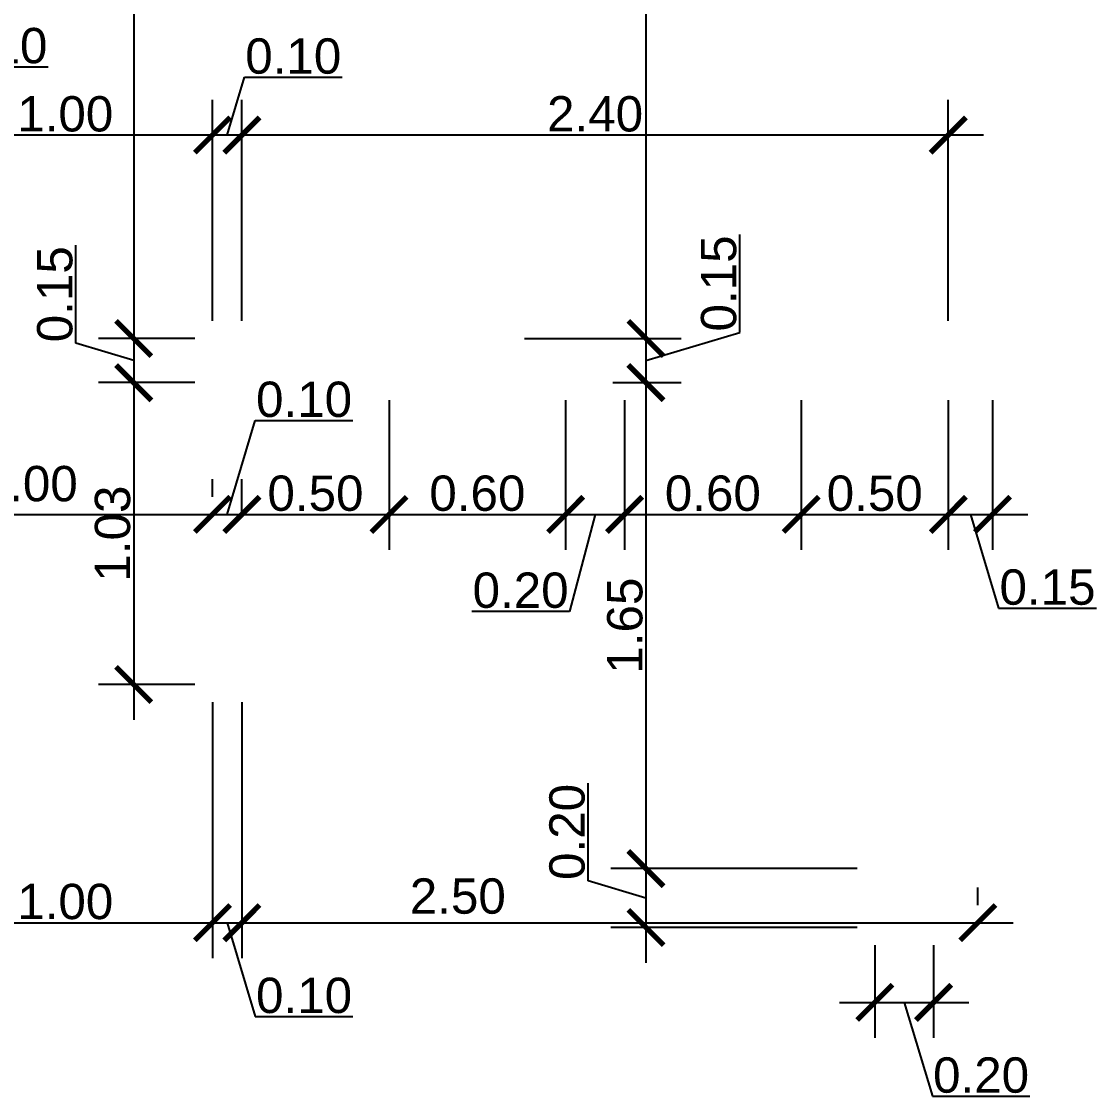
# Model space of a CAD drawing. Header units: inches. Extents: x 2 to 188, y -54 to 24.
# Drawn here: x 149.047 to 152.698, y 0.07 to 3.727 of the extents above; entities that cross this region are included whole.
import ezdxf

# ---------------------------------------------------------------- set-up
doc = ezdxf.new("R2010")
doc.units = ezdxf.units.IN
doc.header["$MEASUREMENT"] = 0
doc.header["$PDMODE"] = 34
doc.styles.get("Standard").update_dxf_attribs({"font": 'arial.ttf'})
doc.dimstyles.new('A100', dxfattribs={"dimscale": 0, "dimtxt": 0.12, "dimasz": 0.12, "dimexe": 0.12, "dimexo": 0.06, "dimgap": 0.01, "dimtad": 1, "dimzin": 0, "dimdsep": 46, "dimtxsty": 'Standard', "dimblk": 'ARCHTICK', "dimcen": 0.09, "dimdle": 0.12, "dimclrd": 1, "dimclre": 1, "dimclrt": 3, "dimadec": 0, "dimazin": 0, "dimtfac": 1, "dimtofl": 0, "dimtmove": 1, "dimatfit": 3, "dimfxl": 1, "dimtolj": 1, "dimtzin": 0, "dimarcsym": 0})

# ---------------------------------------------------------------- blocks, each defined once
blk = doc.blocks.new('_ArchTick')
at = {"color": 0, "linetype": 'ByBlock', "const_width": 0.15}
blk.add_lwpolyline([(-0.5, -0.5), (0.5, 0.5)], dxfattribs=at)
blk = doc.blocks.new('*D305')
at = {"color": 1, "lineweight": -2, "transparency": 16777216}
for p, q in [((149.4277, 5.4456), (149.4277, 2.5306)), ((149.6351, 5.3256), (149.3077, 5.3256)), ((149.6351, 2.6506), (149.3077, 2.6506))]:
    blk.add_line(p, q, dxfattribs=at)
at = {"layer": 'DEFPOINTS', "color": 0, "transparency": 16777216}
for p in [(149.6951, 5.3256), (149.4277, 2.6506), (149.6951, 2.6506)]:
    blk.add_point(p, dxfattribs=at)
at = {"color": 1, "lineweight": -2, "transparency": 16777216, "xscale": 0.12, "yscale": 0.12, "zscale": 0.12}
for p, rotation in [((149.4277, 5.3256), 90), ((149.4277, 2.6506), 270)]:
    blk.add_blockref('_ArchTick', p, dxfattribs=dict(at, rotation=rotation))
at = {"color": 3, "transparency": 16777216, "insert": (149.3565, 3.9881), "char_height": 0.12, "attachment_point": 5, "rotation": 90}
blk.add_mtext('\\A1;2.68', dxfattribs=at)
blk = doc.blocks.new('*D306')
at = {"color": 1, "lineweight": -2, "transparency": 16777216}
for p, q in [((149.2315, 2.6345), (149.2315, 2.9671)), ((149.4277, 2.7706), (149.4277, 2.3806)), ((149.4277, 2.5756), (149.2315, 2.6345)), ((149.6351, 2.6506), (149.3077, 2.6506)), ((149.6351, 2.5006), (149.3077, 2.5006))]:
    blk.add_line(p, q, dxfattribs=at)
at = {"layer": 'DEFPOINTS', "color": 0, "transparency": 16777216}
for p in [(149.6951, 2.6506), (149.4277, 2.5006), (149.6951, 2.5006)]:
    blk.add_point(p, dxfattribs=at)
at = {"color": 1, "lineweight": -2, "transparency": 16777216, "xscale": 0.12, "yscale": 0.12, "zscale": 0.12}
for p, rotation in [((149.4277, 2.6506), 90), ((149.4277, 2.5006), 270)]:
    blk.add_blockref('_ArchTick', p, dxfattribs=dict(at, rotation=rotation))
at = {"color": 3, "transparency": 16777216, "insert": (149.1602, 2.8008), "char_height": 0.12, "attachment_point": 5, "rotation": 90}
blk.add_mtext('\\A1;0.15', dxfattribs=at)
blk = doc.blocks.new('*D307')
at = {"color": 1, "lineweight": -2, "transparency": 16777216}
for p, q in [((149.4277, 2.6206), (149.4277, 1.3556)), ((149.6351, 2.5006), (149.3077, 2.5006)), ((149.6351, 1.4756), (149.3077, 1.4756))]:
    blk.add_line(p, q, dxfattribs=at)
at = {"layer": 'DEFPOINTS', "color": 0, "transparency": 16777216}
for p in [(149.6951, 2.5006), (149.4277, 1.4756), (149.6951, 1.4756)]:
    blk.add_point(p, dxfattribs=at)
at = {"color": 1, "lineweight": -2, "transparency": 16777216, "xscale": 0.12, "yscale": 0.12, "zscale": 0.12}
for p, rotation in [((149.4277, 2.5006), 90), ((149.4277, 1.4756), 270)]:
    blk.add_blockref('_ArchTick', p, dxfattribs=dict(at, rotation=rotation))
at = {"color": 3, "transparency": 16777216, "insert": (149.3564, 1.9881), "char_height": 0.12, "attachment_point": 5, "rotation": 90}
blk.add_mtext('\\A1;1.03', dxfattribs=at)
blk = doc.blocks.new('*D309')
at = {"color": 1, "lineweight": -2, "transparency": 16777216}
for p, q in [((151.168, 6.3456), (151.168, 2.5306)), ((150.7551, 6.2256), (151.288, 6.2256)), ((150.7551, 2.6506), (151.288, 2.6506))]:
    blk.add_line(p, q, dxfattribs=at)
at = {"layer": 'DEFPOINTS', "color": 0, "transparency": 16777216}
for p in [(150.6951, 6.2256), (150.6951, 2.6506), (151.168, 2.6506)]:
    blk.add_point(p, dxfattribs=at)
at = {"color": 1, "lineweight": -2, "transparency": 16777216, "xscale": 0.12, "yscale": 0.12, "zscale": 0.12}
for p, rotation in [((151.168, 6.2256), 90), ((151.168, 2.6506), 270)]:
    blk.add_blockref('_ArchTick', p, dxfattribs=dict(at, rotation=rotation))
at = {"color": 3, "transparency": 16777216, "insert": (151.0967, 4.4381), "char_height": 0.12, "attachment_point": 5, "rotation": 90}
blk.add_mtext('\\A1;3.58', dxfattribs=at)
blk = doc.blocks.new('*D310')
at = {"color": 1, "lineweight": -2, "transparency": 16777216}
for p, q in [((151.4868, 2.6712), (151.4868, 3.0038)), ((151.168, 2.7706), (151.168, 2.3806)), ((151.168, 2.5756), (151.4868, 2.6712)), ((150.7551, 2.6506), (151.288, 2.6506)), ((151.0551, 2.5006), (151.288, 2.5006))]:
    blk.add_line(p, q, dxfattribs=at)
at = {"layer": 'DEFPOINTS', "color": 0, "transparency": 16777216}
for p in [(150.6951, 2.6506), (150.9951, 2.5006), (151.168, 2.5006)]:
    blk.add_point(p, dxfattribs=at)
at = {"color": 1, "lineweight": -2, "transparency": 16777216, "xscale": 0.12, "yscale": 0.12, "zscale": 0.12}
for p, rotation in [((151.168, 2.6506), 90), ((151.168, 2.5006), 270)]:
    blk.add_blockref('_ArchTick', p, dxfattribs=dict(at, rotation=rotation))
at = {"color": 3, "transparency": 16777216, "insert": (151.4155, 2.8375), "char_height": 0.12, "attachment_point": 5, "rotation": 90}
blk.add_mtext('\\A1;0.15', dxfattribs=at)
blk = doc.blocks.new('*D311')
at = {"color": 1, "lineweight": -2, "transparency": 16777216}
for p, q in [((151.168, 2.6206), (151.168, 0.7306)), ((151.0551, 2.5006), (151.288, 2.5006)), ((151.8851, 0.8506), (151.048, 0.8506))]:
    blk.add_line(p, q, dxfattribs=at)
at = {"layer": 'DEFPOINTS', "color": 0, "transparency": 16777216}
for p in [(150.9951, 2.5006), (151.168, 0.8506), (151.9451, 0.8506)]:
    blk.add_point(p, dxfattribs=at)
at = {"color": 1, "lineweight": -2, "transparency": 16777216, "xscale": 0.12, "yscale": 0.12, "zscale": 0.12}
for p, rotation in [((151.168, 2.5006), 90), ((151.168, 0.8506), 270)]:
    blk.add_blockref('_ArchTick', p, dxfattribs=dict(at, rotation=rotation))
at = {"color": 3, "transparency": 16777216, "insert": (151.0967, 1.6756), "char_height": 0.12, "attachment_point": 5, "rotation": 90}
blk.add_mtext('\\A1;1.65', dxfattribs=at)
blk = doc.blocks.new('*D312')
at = {"color": 1, "lineweight": -2, "transparency": 16777216}
for p, q in [((150.9717, 0.8095), (150.9717, 1.1408)), ((151.168, 0.9706), (151.168, 0.5306)), ((151.8851, 0.8506), (151.048, 0.8506)), ((151.168, 0.7506), (150.9717, 0.8095)), ((151.8851, 0.6506), (151.048, 0.6506))]:
    blk.add_line(p, q, dxfattribs=at)
at = {"layer": 'DEFPOINTS', "color": 0, "transparency": 16777216}
for p in [(151.9451, 0.8506), (151.168, 0.6506), (151.9451, 0.6506)]:
    blk.add_point(p, dxfattribs=at)
at = {"color": 1, "lineweight": -2, "transparency": 16777216, "xscale": 0.12, "yscale": 0.12, "zscale": 0.12}
for p, rotation in [((151.168, 0.8506), 90), ((151.168, 0.6506), 270)]:
    blk.add_blockref('_ArchTick', p, dxfattribs=dict(at, rotation=rotation))
at = {"color": 3, "transparency": 16777216, "insert": (150.9004, 0.9751), "char_height": 0.12, "attachment_point": 5, "rotation": 90}
blk.add_mtext('\\A1;0.20', dxfattribs=at)
blk = doc.blocks.new('*D376')
at = {"color": 1, "lineweight": -2, "transparency": 16777216}
for p, q in [((149.7951, 2.7106), (149.7951, 3.4613)), ((152.1951, 2.7106), (152.1951, 3.4613)), ((152.3151, 3.3413), (149.6751, 3.3413))]:
    blk.add_line(p, q, dxfattribs=at)
at = {"layer": 'DEFPOINTS', "color": 0, "transparency": 16777216}
for p in [(149.7951, 3.3413), (149.7951, 2.6506), (152.1951, 2.6506)]:
    blk.add_point(p, dxfattribs=at)
at = {"color": 1, "lineweight": -2, "transparency": 16777216, "xscale": 0.12, "yscale": 0.12, "zscale": 0.12, "rotation": 180}
blk.add_blockref('_ArchTick', (149.7951, 3.3413), dxfattribs=at)
at = {"color": 1, "lineweight": -2, "transparency": 16777216, "xscale": 0.12, "yscale": 0.12, "zscale": 0.12}
blk.add_blockref('_ArchTick', (152.1951, 3.3413), dxfattribs=at)
at = {"color": 3, "transparency": 16777216, "insert": (150.9951, 3.4126), "char_height": 0.12, "attachment_point": 5}
blk.add_mtext('\\A1;2.40', dxfattribs=at)
blk = doc.blocks.new('*D377')
at = {"color": 1, "lineweight": -2, "transparency": 16777216}
for p, q in [((149.7451, 3.3413), (149.804, 3.5376)), ((149.804, 3.5376), (150.1353, 3.5376)), ((149.6951, 2.7106), (149.6951, 3.4613)), ((149.7951, 2.7106), (149.7951, 3.4613)), ((149.9151, 3.3413), (149.5751, 3.3413))]:
    blk.add_line(p, q, dxfattribs=at)
at = {"layer": 'DEFPOINTS', "color": 0, "transparency": 16777216}
for p in [(149.6951, 3.3413), (149.6951, 2.6506), (149.7951, 2.6506)]:
    blk.add_point(p, dxfattribs=at)
at = {"color": 1, "lineweight": -2, "transparency": 16777216, "xscale": 0.12, "yscale": 0.12, "zscale": 0.12, "rotation": 180}
blk.add_blockref('_ArchTick', (149.6951, 3.3413), dxfattribs=at)
at = {"color": 1, "lineweight": -2, "transparency": 16777216, "xscale": 0.12, "yscale": 0.12, "zscale": 0.12}
blk.add_blockref('_ArchTick', (149.7951, 3.3413), dxfattribs=at)
at = {"color": 3, "transparency": 16777216, "insert": (149.9697, 3.6089), "char_height": 0.12, "attachment_point": 5}
blk.add_mtext('\\A1;0.10', dxfattribs=at)
blk = doc.blocks.new('*D378')
at = {"color": 1, "lineweight": -2, "transparency": 16777216}
for p, q in [((149.6951, 2.7106), (149.6951, 3.4613)), ((149.8151, 3.3413), (148.5751, 3.3413)), ((148.6951, 3.2813), (148.6951, 3.2213))]:
    blk.add_line(p, q, dxfattribs=at)
at = {"layer": 'DEFPOINTS', "color": 0, "transparency": 16777216}
for p in [(148.6951, 3.3413), (148.6951, 3.3413), (149.6951, 2.6506)]:
    blk.add_point(p, dxfattribs=at)
at = {"color": 1, "lineweight": -2, "transparency": 16777216, "xscale": 0.12, "yscale": 0.12, "zscale": 0.12, "rotation": 180}
blk.add_blockref('_ArchTick', (148.6951, 3.3413), dxfattribs=at)
at = {"color": 1, "lineweight": -2, "transparency": 16777216, "xscale": 0.12, "yscale": 0.12, "zscale": 0.12}
blk.add_blockref('_ArchTick', (149.6951, 3.3413), dxfattribs=at)
at = {"color": 3, "transparency": 16777216, "insert": (149.1951, 3.4126), "char_height": 0.12, "attachment_point": 5}
blk.add_mtext('\\A1;1.00', dxfattribs=at)
blk = doc.blocks.new('*D379')
at = {"color": 1, "lineweight": -2, "transparency": 16777216}
for p, q in [((148.6451, 3.3413), (148.8058, 3.573)), ((148.8058, 3.573), (149.137, 3.573)), ((148.8151, 3.3413), (148.4751, 3.3413)), ((148.5951, 3.2813), (148.5951, 3.2213)), ((148.6951, 3.2813), (148.6951, 3.2213))]:
    blk.add_line(p, q, dxfattribs=at)
at = {"layer": 'DEFPOINTS', "color": 0, "transparency": 16777216}
for p in [(148.5951, 3.3413), (148.5951, 3.3413), (148.6951, 3.3413)]:
    blk.add_point(p, dxfattribs=at)
at = {"color": 1, "lineweight": -2, "transparency": 16777216, "xscale": 0.12, "yscale": 0.12, "zscale": 0.12, "rotation": 180}
blk.add_blockref('_ArchTick', (148.5951, 3.3413), dxfattribs=at)
at = {"color": 1, "lineweight": -2, "transparency": 16777216, "xscale": 0.12, "yscale": 0.12, "zscale": 0.12}
blk.add_blockref('_ArchTick', (148.6951, 3.3413), dxfattribs=at)
at = {"color": 3, "transparency": 16777216, "insert": (148.9714, 3.6443), "char_height": 0.12, "attachment_point": 5}
blk.add_mtext('\\A1;0.10', dxfattribs=at)
blk = doc.blocks.new('*D387')
at = {"color": 1, "lineweight": -2, "transparency": 16777216}
for p, q in [((148.6951, 1.6856), (148.6951, 2.1732)), ((149.6951, 2.1132), (149.6951, 2.1732)), ((148.5751, 2.0532), (149.8151, 2.0532))]:
    blk.add_line(p, q, dxfattribs=at)
at = {"layer": 'DEFPOINTS', "color": 0, "transparency": 16777216}
for p in [(149.6951, 2.0532), (149.6951, 2.0532), (148.6951, 1.6256)]:
    blk.add_point(p, dxfattribs=at)
at = {"color": 1, "lineweight": -2, "transparency": 16777216, "xscale": 0.12, "yscale": 0.12, "zscale": 0.12, "rotation": 180}
blk.add_blockref('_ArchTick', (148.6951, 2.0532), dxfattribs=at)
at = {"color": 1, "lineweight": -2, "transparency": 16777216, "xscale": 0.12, "yscale": 0.12, "zscale": 0.12}
blk.add_blockref('_ArchTick', (149.6951, 2.0532), dxfattribs=at)
at = {"color": 3, "transparency": 16777216, "insert": (149.0745, 2.157), "char_height": 0.12, "attachment_point": 5}
blk.add_mtext('\\A1;1.00', dxfattribs=at)
blk = doc.blocks.new('*D388')
at = {"color": 1, "lineweight": -2, "transparency": 16777216}
for p, q in [((149.7451, 2.0532), (149.8408, 2.372)), ((149.8408, 2.372), (150.1721, 2.372)), ((149.6951, 2.1132), (149.6951, 2.1732)), ((149.7951, 2.0481), (149.7951, 2.1732)), ((149.5751, 2.0532), (149.9151, 2.0532))]:
    blk.add_line(p, q, dxfattribs=at)
at = {"layer": 'DEFPOINTS', "color": 0, "transparency": 16777216}
for p in [(149.6951, 2.0532), (149.7951, 2.0532), (149.7951, 1.9881)]:
    blk.add_point(p, dxfattribs=at)
at = {"color": 1, "lineweight": -2, "transparency": 16777216, "xscale": 0.12, "yscale": 0.12, "zscale": 0.12, "rotation": 180}
blk.add_blockref('_ArchTick', (149.6951, 2.0532), dxfattribs=at)
at = {"color": 1, "lineweight": -2, "transparency": 16777216, "xscale": 0.12, "yscale": 0.12, "zscale": 0.12}
blk.add_blockref('_ArchTick', (149.7951, 2.0532), dxfattribs=at)
at = {"color": 3, "transparency": 16777216, "insert": (150.0064, 2.4433), "char_height": 0.12, "attachment_point": 5}
blk.add_mtext('\\A1;0.10', dxfattribs=at)
blk = doc.blocks.new('*D389')
at = {"color": 1, "lineweight": -2, "transparency": 16777216}
for p, q in [((150.2951, 2.4406), (150.2951, 1.9332)), ((149.7951, 2.0481), (149.7951, 2.1732)), ((149.6751, 2.0532), (150.4151, 2.0532))]:
    blk.add_line(p, q, dxfattribs=at)
at = {"layer": 'DEFPOINTS', "color": 0, "transparency": 16777216}
for p in [(150.2951, 2.5006), (150.2951, 2.0532), (149.7951, 1.9881)]:
    blk.add_point(p, dxfattribs=at)
at = {"color": 1, "lineweight": -2, "transparency": 16777216, "xscale": 0.12, "yscale": 0.12, "zscale": 0.12, "rotation": 180}
blk.add_blockref('_ArchTick', (149.7951, 2.0532), dxfattribs=at)
at = {"color": 1, "lineweight": -2, "transparency": 16777216, "xscale": 0.12, "yscale": 0.12, "zscale": 0.12}
blk.add_blockref('_ArchTick', (150.2951, 2.0532), dxfattribs=at)
at = {"color": 3, "transparency": 16777216, "insert": (150.0451, 2.1245), "char_height": 0.12, "attachment_point": 5}
blk.add_mtext('\\A1;0.50', dxfattribs=at)
blk = doc.blocks.new('*D390')
at = {"color": 1, "lineweight": -2, "transparency": 16777216}
for p, q in [((150.2951, 2.4406), (150.2951, 1.9332)), ((150.8951, 2.4406), (150.8951, 1.9332)), ((150.1751, 2.0532), (151.0151, 2.0532))]:
    blk.add_line(p, q, dxfattribs=at)
at = {"layer": 'DEFPOINTS', "color": 0, "transparency": 16777216}
for p in [(150.2951, 2.5006), (150.8951, 2.5006), (150.8951, 2.0532)]:
    blk.add_point(p, dxfattribs=at)
at = {"color": 1, "lineweight": -2, "transparency": 16777216, "xscale": 0.12, "yscale": 0.12, "zscale": 0.12, "rotation": 180}
blk.add_blockref('_ArchTick', (150.2951, 2.0532), dxfattribs=at)
at = {"color": 1, "lineweight": -2, "transparency": 16777216, "xscale": 0.12, "yscale": 0.12, "zscale": 0.12}
blk.add_blockref('_ArchTick', (150.8951, 2.0532), dxfattribs=at)
at = {"color": 3, "transparency": 16777216, "insert": (150.5951, 2.1245), "char_height": 0.12, "attachment_point": 5}
blk.add_mtext('\\A1;0.60', dxfattribs=at)
blk = doc.blocks.new('*D391')
at = {"color": 1, "lineweight": -2, "transparency": 16777216}
for p, q in [((150.8951, 2.4406), (150.8951, 1.9332)), ((151.0951, 2.4406), (151.0951, 1.9332)), ((150.7751, 2.0532), (151.2151, 2.0532)), ((150.9951, 2.0532), (150.9076, 1.7238)), ((150.9076, 1.7238), (150.5763, 1.7238))]:
    blk.add_line(p, q, dxfattribs=at)
at = {"layer": 'DEFPOINTS', "color": 0, "transparency": 16777216}
for p in [(150.8951, 2.5006), (151.0951, 2.5006), (151.0951, 2.0532)]:
    blk.add_point(p, dxfattribs=at)
at = {"color": 1, "lineweight": -2, "transparency": 16777216, "xscale": 0.12, "yscale": 0.12, "zscale": 0.12, "rotation": 180}
blk.add_blockref('_ArchTick', (150.8951, 2.0532), dxfattribs=at)
at = {"color": 1, "lineweight": -2, "transparency": 16777216, "xscale": 0.12, "yscale": 0.12, "zscale": 0.12}
blk.add_blockref('_ArchTick', (151.0951, 2.0532), dxfattribs=at)
at = {"color": 3, "transparency": 16777216, "insert": (150.742, 1.7951), "char_height": 0.12, "attachment_point": 5}
blk.add_mtext('\\A1;0.20', dxfattribs=at)
blk = doc.blocks.new('*D392')
at = {"color": 1, "lineweight": -2, "transparency": 16777216}
for p, q in [((151.0951, 2.4406), (151.0951, 1.9332)), ((151.6951, 2.4406), (151.6951, 1.9332)), ((150.9751, 2.0532), (151.8151, 2.0532))]:
    blk.add_line(p, q, dxfattribs=at)
at = {"layer": 'DEFPOINTS', "color": 0, "transparency": 16777216}
for p in [(151.0951, 2.5006), (151.6951, 2.5006), (151.6951, 2.0532)]:
    blk.add_point(p, dxfattribs=at)
at = {"color": 1, "lineweight": -2, "transparency": 16777216, "xscale": 0.12, "yscale": 0.12, "zscale": 0.12, "rotation": 180}
blk.add_blockref('_ArchTick', (151.0951, 2.0532), dxfattribs=at)
at = {"color": 1, "lineweight": -2, "transparency": 16777216, "xscale": 0.12, "yscale": 0.12, "zscale": 0.12}
blk.add_blockref('_ArchTick', (151.6951, 2.0532), dxfattribs=at)
at = {"color": 3, "transparency": 16777216, "insert": (151.3951, 2.1245), "char_height": 0.12, "attachment_point": 5}
blk.add_mtext('\\A1;0.60', dxfattribs=at)
blk = doc.blocks.new('*D393')
at = {"color": 1, "lineweight": -2, "transparency": 16777216}
for p, q in [((151.6951, 2.4406), (151.6951, 1.9332)), ((152.1951, 2.4406), (152.1951, 1.9332)), ((151.5751, 2.0532), (152.3151, 2.0532))]:
    blk.add_line(p, q, dxfattribs=at)
at = {"layer": 'DEFPOINTS', "color": 0, "transparency": 16777216}
for p in [(151.6951, 2.5006), (152.1951, 2.5006), (152.1951, 2.0532)]:
    blk.add_point(p, dxfattribs=at)
at = {"color": 1, "lineweight": -2, "transparency": 16777216, "xscale": 0.12, "yscale": 0.12, "zscale": 0.12, "rotation": 180}
blk.add_blockref('_ArchTick', (151.6951, 2.0532), dxfattribs=at)
at = {"color": 1, "lineweight": -2, "transparency": 16777216, "xscale": 0.12, "yscale": 0.12, "zscale": 0.12}
blk.add_blockref('_ArchTick', (152.1951, 2.0532), dxfattribs=at)
at = {"color": 3, "transparency": 16777216, "insert": (151.9451, 2.1245), "char_height": 0.12, "attachment_point": 5}
blk.add_mtext('\\A1;0.50', dxfattribs=at)
blk = doc.blocks.new('*D394')
at = {"color": 1, "lineweight": -2, "transparency": 16777216}
for p, q in [((152.1951, 2.4406), (152.1951, 1.9332)), ((152.3451, 2.4406), (152.3451, 1.9332)), ((152.0751, 2.0532), (152.4651, 2.0532)), ((152.2701, 2.0532), (152.3658, 1.7344)), ((152.3658, 1.7344), (152.6984, 1.7344))]:
    blk.add_line(p, q, dxfattribs=at)
at = {"layer": 'DEFPOINTS', "color": 0, "transparency": 16777216}
for p in [(152.1951, 2.5006), (152.3451, 2.5006), (152.3451, 2.0532)]:
    blk.add_point(p, dxfattribs=at)
at = {"color": 1, "lineweight": -2, "transparency": 16777216, "xscale": 0.12, "yscale": 0.12, "zscale": 0.12, "rotation": 180}
blk.add_blockref('_ArchTick', (152.1951, 2.0532), dxfattribs=at)
at = {"color": 1, "lineweight": -2, "transparency": 16777216, "xscale": 0.12, "yscale": 0.12, "zscale": 0.12}
blk.add_blockref('_ArchTick', (152.3451, 2.0532), dxfattribs=at)
at = {"color": 3, "transparency": 16777216, "insert": (152.5321, 1.8057), "char_height": 0.12, "attachment_point": 5}
blk.add_mtext('\\A1;0.15', dxfattribs=at)
blk = doc.blocks.new('*D399')
at = {"color": 1, "lineweight": -2, "transparency": 16777216}
for p, q in [((149.6951, 1.4156), (149.6951, 0.5468)), ((148.6951, 0.5606), (148.6951, 0.7868)), ((148.5751, 0.6668), (149.8151, 0.6668))]:
    blk.add_line(p, q, dxfattribs=at)
at = {"layer": 'DEFPOINTS', "color": 0, "transparency": 16777216}
for p in [(149.6951, 1.4756), (149.6951, 0.6668), (148.6951, 0.5006)]:
    blk.add_point(p, dxfattribs=at)
at = {"color": 1, "lineweight": -2, "transparency": 16777216, "xscale": 0.12, "yscale": 0.12, "zscale": 0.12, "rotation": 180}
blk.add_blockref('_ArchTick', (148.6951, 0.6668), dxfattribs=at)
at = {"color": 1, "lineweight": -2, "transparency": 16777216, "xscale": 0.12, "yscale": 0.12, "zscale": 0.12}
blk.add_blockref('_ArchTick', (149.6951, 0.6668), dxfattribs=at)
at = {"color": 3, "transparency": 16777216, "insert": (149.1951, 0.7381), "char_height": 0.12, "attachment_point": 5}
blk.add_mtext('\\A1;1.00', dxfattribs=at)
blk = doc.blocks.new('*D400')
at = {"color": 1, "lineweight": -2, "transparency": 16777216}
for p, q in [((149.6951, 1.4156), (149.6951, 0.5468)), ((149.7951, 1.4156), (149.7951, 0.5468)), ((149.5751, 0.6668), (149.9151, 0.6668)), ((149.7451, 0.6668), (149.8408, 0.348)), ((149.8408, 0.348), (150.1721, 0.348))]:
    blk.add_line(p, q, dxfattribs=at)
at = {"layer": 'DEFPOINTS', "color": 0, "transparency": 16777216}
for p in [(149.6951, 1.4756), (149.7951, 1.4756), (149.7951, 0.6668)]:
    blk.add_point(p, dxfattribs=at)
at = {"color": 1, "lineweight": -2, "transparency": 16777216, "xscale": 0.12, "yscale": 0.12, "zscale": 0.12, "rotation": 180}
blk.add_blockref('_ArchTick', (149.6951, 0.6668), dxfattribs=at)
at = {"color": 1, "lineweight": -2, "transparency": 16777216, "xscale": 0.12, "yscale": 0.12, "zscale": 0.12}
blk.add_blockref('_ArchTick', (149.7951, 0.6668), dxfattribs=at)
at = {"color": 3, "transparency": 16777216, "insert": (150.0064, 0.4193), "char_height": 0.12, "attachment_point": 5}
blk.add_mtext('\\A1;0.10', dxfattribs=at)
blk = doc.blocks.new('*D401')
at = {"color": 1, "lineweight": -2, "transparency": 16777216}
for p, q in [((149.7951, 1.4156), (149.7951, 0.5468)), ((152.2951, 0.7268), (152.2951, 0.7868)), ((149.6751, 0.6668), (152.4151, 0.6668))]:
    blk.add_line(p, q, dxfattribs=at)
at = {"layer": 'DEFPOINTS', "color": 0, "transparency": 16777216}
for p in [(149.7951, 1.4756), (152.2951, 0.6668), (152.2951, 0.6668)]:
    blk.add_point(p, dxfattribs=at)
at = {"color": 1, "lineweight": -2, "transparency": 16777216, "xscale": 0.12, "yscale": 0.12, "zscale": 0.12, "rotation": 180}
blk.add_blockref('_ArchTick', (149.7951, 0.6668), dxfattribs=at)
at = {"color": 1, "lineweight": -2, "transparency": 16777216, "xscale": 0.12, "yscale": 0.12, "zscale": 0.12}
blk.add_blockref('_ArchTick', (152.2951, 0.6668), dxfattribs=at)
at = {"color": 3, "transparency": 16777216, "insert": (150.5287, 0.7566), "char_height": 0.12, "attachment_point": 5}
blk.add_mtext('\\A1;2.50', dxfattribs=at)
blk = doc.blocks.new('*D563')
at = {"color": 1, "lineweight": -2, "transparency": 16777216}
for p, q in [((151.9451, 0.5906), (151.9451, 0.2763)), ((152.1451, 0.5906), (152.1451, 0.2763)), ((151.8251, 0.3963), (152.2651, 0.3963)), ((152.0451, 0.3963), (152.1408, 0.0775)), ((152.1408, 0.0775), (152.4721, 0.0775))]:
    blk.add_line(p, q, dxfattribs=at)
at = {"layer": 'DEFPOINTS', "color": 0, "transparency": 16777216}
for p in [(151.9451, 0.6506), (152.1451, 0.6506), (152.1451, 0.3963)]:
    blk.add_point(p, dxfattribs=at)
at = {"color": 1, "lineweight": -2, "transparency": 16777216, "xscale": 0.12, "yscale": 0.12, "zscale": 0.12, "rotation": 180}
blk.add_blockref('_ArchTick', (151.9451, 0.3963), dxfattribs=at)
at = {"color": 1, "lineweight": -2, "transparency": 16777216, "xscale": 0.12, "yscale": 0.12, "zscale": 0.12}
blk.add_blockref('_ArchTick', (152.1451, 0.3963), dxfattribs=at)
at = {"color": 3, "transparency": 16777216, "insert": (152.3064, 0.1488), "char_height": 0.12, "attachment_point": 5}
blk.add_mtext('\\A1;0.20', dxfattribs=at)

msp = doc.modelspace()

# ---------------------------------------------------------------- dimensions: what is measured, and where the dimension line sits
for base, p1, p2, picture, middle in [((151.1679838806, 2.6505940805), (150.6951250896, 6.2255940805), (150.6951250896, 2.6505940805), '*D309', (151.0966741944, 4.4380940805)), ((149.4277482559, 2.6505940805), (149.6951250896, 5.3255940805), (149.6951250896, 2.6505940805), '*D305', (149.3564794974, 3.9880940805)), ((151.168, 2.5006), (150.6951, 2.6506), (150.9951, 2.5006), '*D310', (151.4155, 2.6812)), ((149.4277, 2.5006), (149.6951, 2.6506), (149.6951, 2.5006), '*D306', (149.1602, 2.6445)), ((149.4277482559, 1.4755940805), (149.6951250896, 2.5005940805), (149.6951250896, 1.4755940805), '*D307', (149.3564385697, 1.9880940805)), ((151.168, 0.8506), (150.9951, 2.5006), (151.9451, 0.8506), '*D311', (151.0967, 1.6756)), ((151.168, 0.6506), (151.9451, 0.8506), (151.9451, 0.6506), '*D312', (150.9004, 0.8195))]:
    dim = msp.add_linear_dim(base=base, p1=p1, p2=p2, angle=90, dimstyle='A100', override={"dimscale": 1})
    dim.commit()
    dim.dimension.update_dxf_attribs({"geometry": picture, "text_midpoint": middle})
for base, p1, p2, picture, middle in [((148.5951, 3.3413), (148.6951, 3.3413), (148.5951, 3.3413), '*D379', (148.8158, 3.573)), ((151.0951, 2.0532), (150.8951, 2.5006), (151.0951, 2.5006), '*D391', (150.8976, 1.7238)), ((149.6951, 2.0532), (148.6951, 1.6256), (149.6951, 2.0532), '*D387', (149.0745, 2.0857)), ((152.2951, 0.6668), (149.7951, 1.4756), (152.2951, 0.6668), '*D401', (150.5287, 0.6853))]:
    dim = msp.add_linear_dim(base=base, p1=p1, p2=p2, dimstyle='A100', override={"dimscale": 1})
    dim.commit()
    dim.dimension.update_dxf_attribs({"geometry": picture, "text_midpoint": middle, "dimtype": 160})
for base, p1, p2, picture, middle in [((149.6951, 3.3413), (149.7951, 2.6506), (149.6951, 2.6506), '*D377', (149.814, 3.6089)), ((148.6951, 3.3413), (149.6951, 2.6506), (148.6951, 3.3413), '*D378', (149.1951, 3.4126)), ((149.7951, 3.3413), (152.1951, 2.6506), (149.7951, 2.6506), '*D376', (150.9951, 3.4126)), ((149.7951, 2.0532), (149.6951, 2.0532), (149.7951, 1.9881), '*D388', (149.8508, 2.4433)), ((150.2951, 2.0532), (149.7951, 1.9881), (150.2951, 2.5006), '*D389', (150.0451, 2.1245)), ((150.8951, 2.0532), (150.2951, 2.5006), (150.8951, 2.5006), '*D390', (150.5951, 2.1245)), ((151.6951, 2.0532), (151.0951, 2.5006), (151.6951, 2.5006), '*D392', (151.3951, 2.1245)), ((152.1951, 2.0532), (151.6951, 2.5006), (152.1951, 2.5006), '*D393', (151.9451, 2.1245)), ((152.3451, 2.0532), (152.1951, 2.5006), (152.3451, 2.5006), '*D394', (152.3758, 1.8057)), ((149.6951, 0.6668), (148.6951, 0.5006), (149.6951, 1.4756), '*D399', (149.1951, 0.7381)), ((149.7951, 0.6668), (149.6951, 1.4756), (149.7951, 1.4756), '*D400', (149.8508, 0.4193)), ((152.1451, 0.3963), (151.9451, 0.6506), (152.1451, 0.6506), '*D563', (152.1508, 0.1488))]:
    dim = msp.add_linear_dim(base=base, p1=p1, p2=p2, dimstyle='A100', override={"dimscale": 1})
    dim.commit()
    dim.dimension.update_dxf_attribs({"geometry": picture, "text_midpoint": middle})

doc.saveas('drawing.dxf')
